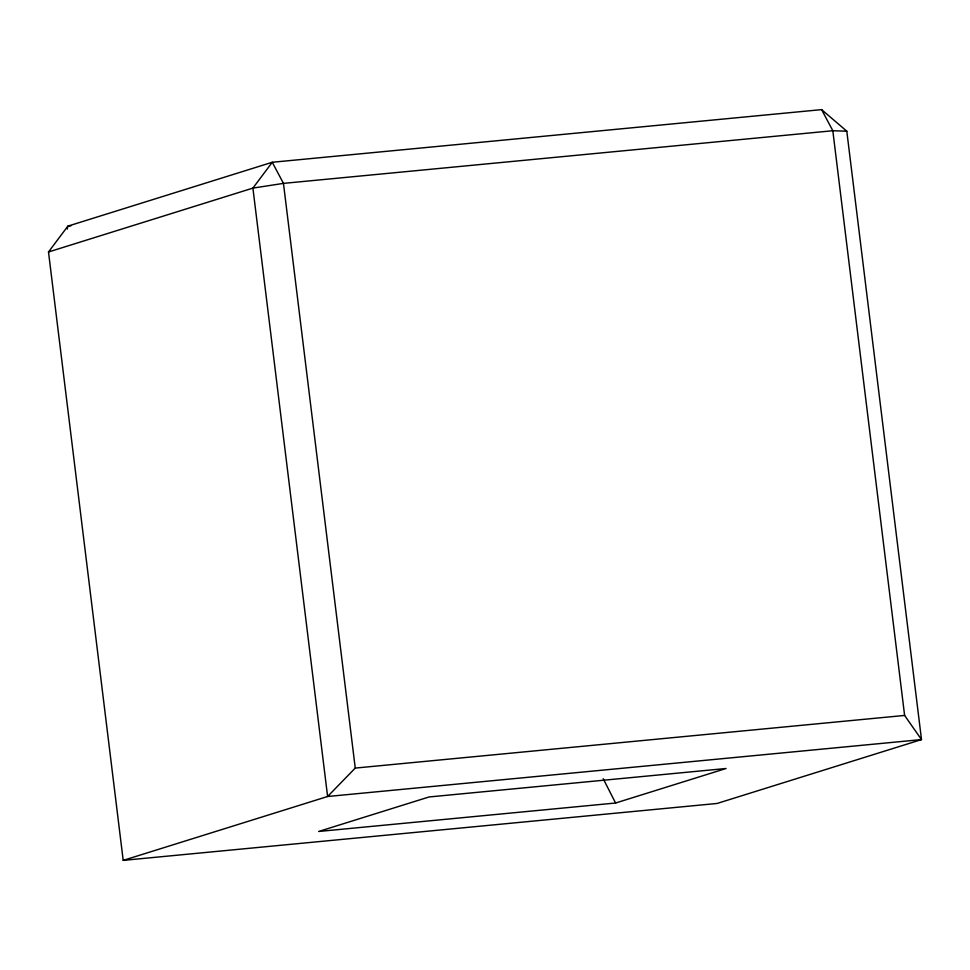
<?xml version="1.0" encoding="UTF-8"?>
<svg xmlns="http://www.w3.org/2000/svg" width="970" height="970" viewBox="0 0 970 970"><rect width="100%" height="100%" fill="white"/><g stroke="black" fill="none" stroke-linecap="round" stroke-linejoin="round"><path stroke-width="1.45" d="M67.257 229.053L67.864 226.143L272.267 162.269L821.614 109.622L846.798 131.192L921.5 739.589L717.097 803.463L123.202 860.378L48.5 251.982L67.864 226.143L70.871 225.852M355.25 768.082L283.458 183.379L272.267 162.269L252.903 188.107L327.605 796.503L921.5 739.589L904.61 715.436L355.25 768.082L327.605 796.503L123.202 860.378M48.5 251.982L252.903 188.107L283.458 183.379L832.818 130.732L846.798 131.192M615.586 803.014L726.069 768.495L429.116 796.952L318.633 831.472L615.586 803.014L603.207 778.74M821.614 109.622L832.818 130.732L904.61 715.436"/></g></svg>
